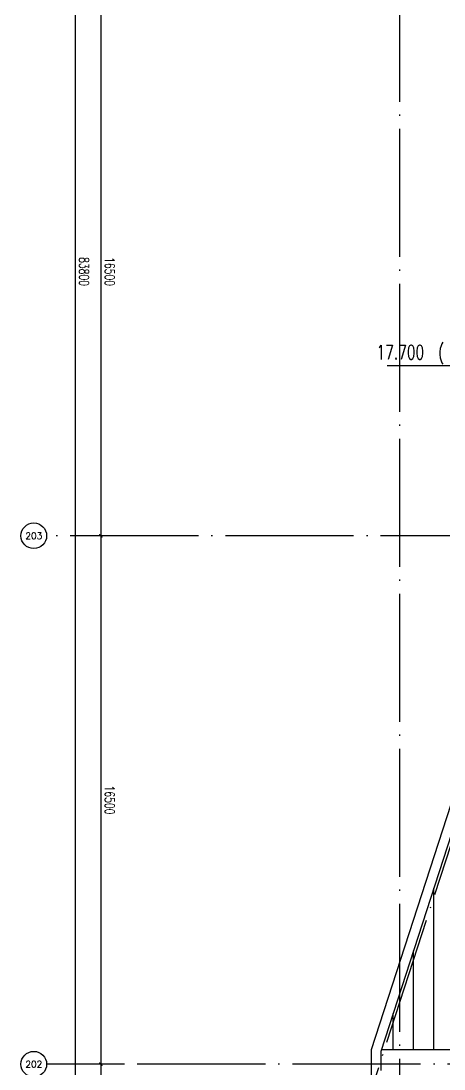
# Model space of a CAD drawing. Extents: x -555607 to 460190, y 498714 to 1664455.
# Drawn here: x 203025 to 216220, y 656420 to 689146 of the extents above; entities that cross this region are included whole.
import ezdxf
from ezdxf.enums import TextEntityAlignment as Align

# ---------------------------------------------------------------- set-up
doc = ezdxf.new("R2010")
doc.units = 0
doc.header["$LTSCALE"] = 1000
doc.header["$MEASUREMENT"] = 0
doc.linetypes.add('DOTE', pattern=[2.42, 2, -0.2, 0.02, -0.2])
doc.layers.get('Defpoints').update_dxf_attribs({"color": 210})
for name, color, linetype in [('A-AXIS-D', 1, 'Continuous'), ('A-AXIS-DOTE', 14, 'DOTE'), ('A-AXIS-SYMB', 3, 'Continuous'), ('A-HATCH-2', 251, 'Continuous'), ('A-LIN-V', 9, 'Continuous'), ('A-SFCE', 30, 'Continuous')]:
    doc.layers.add(name, color=color, linetype=linetype)
doc.styles.add('_TCH_AXIS', font='COMPLEX', dxfattribs={"bigfont": 'GBCBIG'})
doc.styles.add('_TCH_DIM', font='SIMPLEX', dxfattribs={"bigfont": 'GBCBIG'})
doc.styles.add('_TCH_DIM_T3', font='SIMPLEX', dxfattribs={"width": 0.705882, "bigfont": 'GBCBIG'})
doc.dimstyles.new('_TCH_ARCH&&100', dxfattribs={"dimtxt": 297.5, "dimasz": 100, "dimexe": 100, "dimexo": 100, "dimgap": 126.25, "dimtad": 1, "dimdec": 0, "dimzin": 0, "dimdsep": 46, "dimtxsty": '_TCH_DIM_T3', "dimblk": 'ARCHTICK', "dimcen": 0.09, "dimclrt": 7, "dimazin": 2, "dimtfac": 1, "dimtdec": 0, "dimtix": 1, "dimtmove": 2, "dimatfit": 3, "dimfxl": 100, "dimtolj": 1, "dimtzin": 0, "dimarcsym": 0})

# ---------------------------------------------------------------- blocks, each defined once
blk = doc.blocks.new('_ArchTick')
at = {"color": 0, "linetype": 'ByBlock', "const_width": 0.4}
blk.add_lwpolyline([(-0.5, -0.5), (0.5, 0.5)], dxfattribs=at)
blk = doc.blocks.new('*D327')
at = {"layer": 'A-AXIS-D', "color": 0, "lineweight": -2, "transparency": 16777216}
for p, q in [((206240, 656570), (205417, 656570)), ((205517, 656570), (205517, 640070)), ((206240, 640070), (205417, 640070))]:
    blk.add_line(p, q, dxfattribs=at)
at = {"layer": 'Defpoints', "color": 0, "transparency": 16777216}
for p in [(206340, 656570), (205517, 640070), (206340, 640070)]:
    blk.add_point(p, dxfattribs=at)
at = {"layer": 'A-AXIS-D', "color": 0, "lineweight": -2, "transparency": 16777216, "xscale": 100, "yscale": 100, "zscale": 100}
for p, rotation in [((205517, 656570), 90), ((205517, 640070), 270)]:
    blk.add_blockref('_ArchTick', p, dxfattribs=dict(at, rotation=rotation))
at = {"layer": 'A-AXIS-D', "color": 7, "transparency": 16777216, "insert": (205792, 648320), "char_height": 297.5, "attachment_point": 5, "rotation": 270, "style": '_TCH_DIM_T3'}
blk.add_mtext('\\A1;16500', dxfattribs=at)
blk = doc.blocks.new('*D328')
at = {"layer": 'A-AXIS-D', "color": 0, "lineweight": -2, "transparency": 16777216}
for p, q in [((206240, 673070), (205417, 673070)), ((205517, 673070), (205517, 656570)), ((206240, 656570), (205417, 656570))]:
    blk.add_line(p, q, dxfattribs=at)
at = {"layer": 'Defpoints', "color": 0, "transparency": 16777216}
for p in [(206340, 673070), (205517, 656570), (206340, 656570)]:
    blk.add_point(p, dxfattribs=at)
at = {"layer": 'A-AXIS-D', "color": 0, "lineweight": -2, "transparency": 16777216, "xscale": 100, "yscale": 100, "zscale": 100}
for p, rotation in [((205517, 673070), 90), ((205517, 656570), 270)]:
    blk.add_blockref('_ArchTick', p, dxfattribs=dict(at, rotation=rotation))
at = {"layer": 'A-AXIS-D', "color": 7, "transparency": 16777216, "insert": (205792, 664820), "char_height": 297.5, "attachment_point": 5, "rotation": 270, "style": '_TCH_DIM_T3'}
blk.add_mtext('\\A1;16500', dxfattribs=at)
blk = doc.blocks.new('*D329')
at = {"layer": 'A-AXIS-D', "color": 0, "lineweight": -2, "transparency": 16777216}
for p, q in [((206240, 689570), (205417, 689570)), ((205517, 689570), (205517, 673070)), ((206240, 673070), (205417, 673070))]:
    blk.add_line(p, q, dxfattribs=at)
at = {"layer": 'Defpoints', "color": 0, "transparency": 16777216}
for p in [(206340, 689570), (205517, 673070), (206340, 673070)]:
    blk.add_point(p, dxfattribs=at)
at = {"layer": 'A-AXIS-D', "color": 0, "lineweight": -2, "transparency": 16777216, "xscale": 100, "yscale": 100, "zscale": 100}
for p, rotation in [((205517, 689570), 90), ((205517, 673070), 270)]:
    blk.add_blockref('_ArchTick', p, dxfattribs=dict(at, rotation=rotation))
at = {"layer": 'A-AXIS-D', "color": 7, "transparency": 16777216, "insert": (205792, 681320), "char_height": 297.5, "attachment_point": 5, "rotation": 270, "style": '_TCH_DIM_T3'}
blk.add_mtext('\\A1;16500', dxfattribs=at)
blk = doc.blocks.new('*D434')
at = {"layer": 'A-AXIS-D', "color": 0, "lineweight": -2, "transparency": 16777216}
for p, q in [((206140, 723220), (204617, 723220)), ((204717, 723220), (204717, 639420)), ((206140, 639420), (204617, 639420))]:
    blk.add_line(p, q, dxfattribs=at)
at = {"layer": 'Defpoints', "color": 0, "transparency": 16777216}
for p in [(206240, 723220), (204717, 639420), (206240, 639420)]:
    blk.add_point(p, dxfattribs=at)
at = {"layer": 'A-AXIS-D', "color": 0, "lineweight": -2, "transparency": 16777216, "xscale": 100, "yscale": 100, "zscale": 100}
for p, rotation in [((204717, 723220), 90), ((204717, 639420), 270)]:
    blk.add_blockref('_ArchTick', p, dxfattribs=dict(at, rotation=rotation))
at = {"layer": 'A-AXIS-D', "color": 7, "transparency": 16777216, "insert": (204992, 681320), "char_height": 297.5, "attachment_point": 5, "rotation": 270, "style": '_TCH_DIM_T3'}
blk.add_mtext('\\A1;83800', dxfattribs=at)

msp = doc.modelspace()

# ---------------------------------------------------------------- hatches: boundary and pattern name
at = {"layer": 'A-HATCH-2'}
h = msp.add_hatch(dxfattribs=at)
h.set_pattern_fill('ANSI31', color=250, scale=400, angle=45)
h.set_pattern_definition([(90, (0, 0), (-635, 0), [])])
h.paths.add_polyline_path([(233880, 664820), (366415.7, 664820), (371645.8, 664820), (371645.8, 657020), (214262, 657020), (216792.2, 664820), (237560, 664820)])

# ---------------------------------------------------------------- linework, layer by layer
at = {"layer": 'A-AXIS-D'}
for centre in [(203424.6, 673071.1), (203424.6, 656571.1)]:
    msp.add_circle(centre, 400, dxfattribs=at)
at = {"layer": 'A-AXIS-DOTE', "color": 250, "ltscale": 2}
for p, q in [((214845.8, 633381.1), (214845.8, 728970)), ((377960, 673070), (203750, 673070)), ((380050, 656570), (203824.6, 656570))]:
    msp.add_line(p, q, dxfattribs=at)
msp.add_lwpolyline([(212947.3, 652659.6), (236793.4, 726154)], dxfattribs=at)
at = {"layer": 'A-AXIS-SYMB', "color": 8}
msp.add_line((221230, 678380), (214450, 678380), dxfattribs=at)
at = {"layer": 'A-LIN-V', "color": 8}
msp.add_lwpolyline([(371645.8, 657020), (214262, 657020)], dxfattribs=at)
at = {"layer": 'A-SFCE', "color": 8}
for points in [[(214545.8, 654570), (213945.8, 654570), (213945.8, 639420), (371945.8, 639420), (371945.8, 639420), (371945.8, 723220), (235420.9, 723220), (213945.8, 657017.5), (213945.8, 656070)], [(214245.8, 654270), (214245.8, 639720), (371645.8, 639720), (371645.8, 722920), (235639, 722920), (214245.8, 656970), (214245.8, 656370)]]:
    msp.add_lwpolyline(points, dxfattribs=at)

# ---------------------------------------------------------------- texts
at = {"layer": 'A-AXIS-D', "color": 7, "style": '_TCH_AXIS'}
for s, p, p2 in [('203', (203163.7, 672969.6), (203685.6, 672969.6)), ('202', (203163.7, 656469.6), (203685.6, 656469.6))]:
    msp.add_text(s, height=202.97, dxfattribs=at).set_placement(p, p2, align=Align.FIT)
at = {"layer": 'A-AXIS-SYMB', "color": 8, "style": '_TCH_DIM', "width": 0.705882}
for s, height, p in [('(', 446.2, (216035, 678580)), ('17.700', 446.25, (214115, 678580))]:
    msp.add_text(s, height=height, dxfattribs=at).set_placement(p)

# ---------------------------------------------------------------- dimensions: what is measured, and where the dimension line sits
at = {"layer": 'A-AXIS-D'}
for base, p1, p2, text, picture, middle in [((204717.4, 639420), (206239.6, 723220), (206239.6, 639420), '83800', '*D434', (204992.4, 681320)), ((205517.4, 673070), (206339.6, 689570), (206339.6, 673070), '16500', '*D329', (205792.4, 681320)), ((205517.4, 656570), (206339.6, 673070), (206339.6, 656570), '16500', '*D328', (205792.4, 664820)), ((205517.4, 640070), (206339.6, 656570), (206339.6, 640070), '16500', '*D327', (205792.4, 648320))]:
    dim = msp.add_linear_dim(base=base, p1=p1, p2=p2, angle=270, text=text, dimstyle='_TCH_ARCH&&100', dxfattribs=at)
    dim.commit()
    dim.dimension.update_dxf_attribs({"geometry": picture, "text_midpoint": middle, "dimtype": 129, "text_rotation": 270})

doc.saveas('drawing.dxf')
